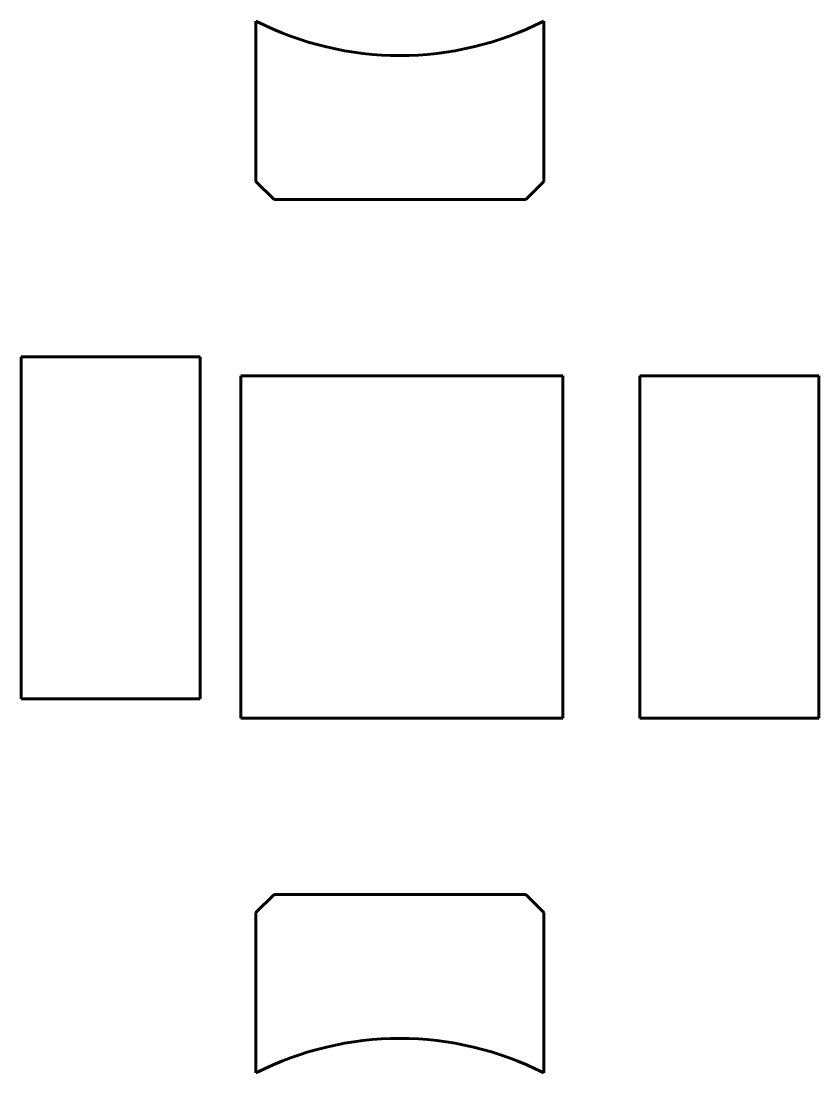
# Model space of a CAD drawing. Header units: millimetres. Extents: x -107 to 685, y -524 to 521.
import ezdxf

# ---------------------------------------------------------------- set-up
doc = ezdxf.new("R2010")
doc.units = ezdxf.units.MM
doc.linetypes.add('K5LT_BASIC', pattern=[0])

# ---------------------------------------------------------------- blocks, each defined once
blk = doc.blocks.new('U0')
at = {"color": 150, "linetype": 'K5LT_BASIC', "lineweight": 60}
for p, q in [((111, 168.4), (111, -171.6)), ((431, 168.4), (111, 168.4)), ((431, -171.6), (431, 168.4)), ((111, -171.6), (431, -171.6))]:
    blk.add_line(p, q, dxfattribs=at)
blk = doc.blocks.new('U1')
at = {"color": 150, "linetype": 'K5LT_BASIC', "lineweight": 60}
for p, q in [((70.7, 187.4), (-107.3, 187.4)), ((-107.3, 187.4), (-107.3, -152.6)), ((70.7, -152.6), (70.7, 187.4)), ((-107.3, -152.6), (70.7, -152.6))]:
    blk.add_line(p, q, dxfattribs=at)
blk = doc.blocks.new('U2')
at = {"color": 150, "linetype": 'K5LT_BASIC', "lineweight": 60}
for p, q in [((685.3, 168.4), (507.3, 168.4)), ((507.3, 168.4), (507.3, -171.6)), ((685.3, -171.6), (685.3, 168.4)), ((507.3, -171.6), (685.3, -171.6))]:
    blk.add_line(p, q, dxfattribs=at)

msp = doc.modelspace()

# ---------------------------------------------------------------- linework, layer by layer
at = {"color": 150, "linetype": 'K5LT_BASIC', "lineweight": 60}
for p, q in [((126, 521.1), (126, 361.8)), ((412, 361.8), (412, 521.1)), ((144, 343.8), (126, 361.8)), ((394, 343.8), (412, 361.8)), ((144, 343.8), (394, 343.8)), ((144, -347), (126, -365)), ((144, -347), (394, -347)), ((394, -347), (412, -365)), ((126, -524.3), (126, -365)), ((412, -365), (412, -524.3))]:
    msp.add_line(p, q, dxfattribs=at)
for centre, start, end in [((269, 801.8), 243.0014, 296.9986), ((269, -805), 63.0014, 116.9986)]:
    msp.add_arc(centre, 315, start, end, dxfattribs=at)

# ---------------------------------------------------------------- block references
for name in ['U1', 'U0', 'U2']:
    msp.add_blockref(name, (0, 0))

doc.saveas('drawing.dxf')
